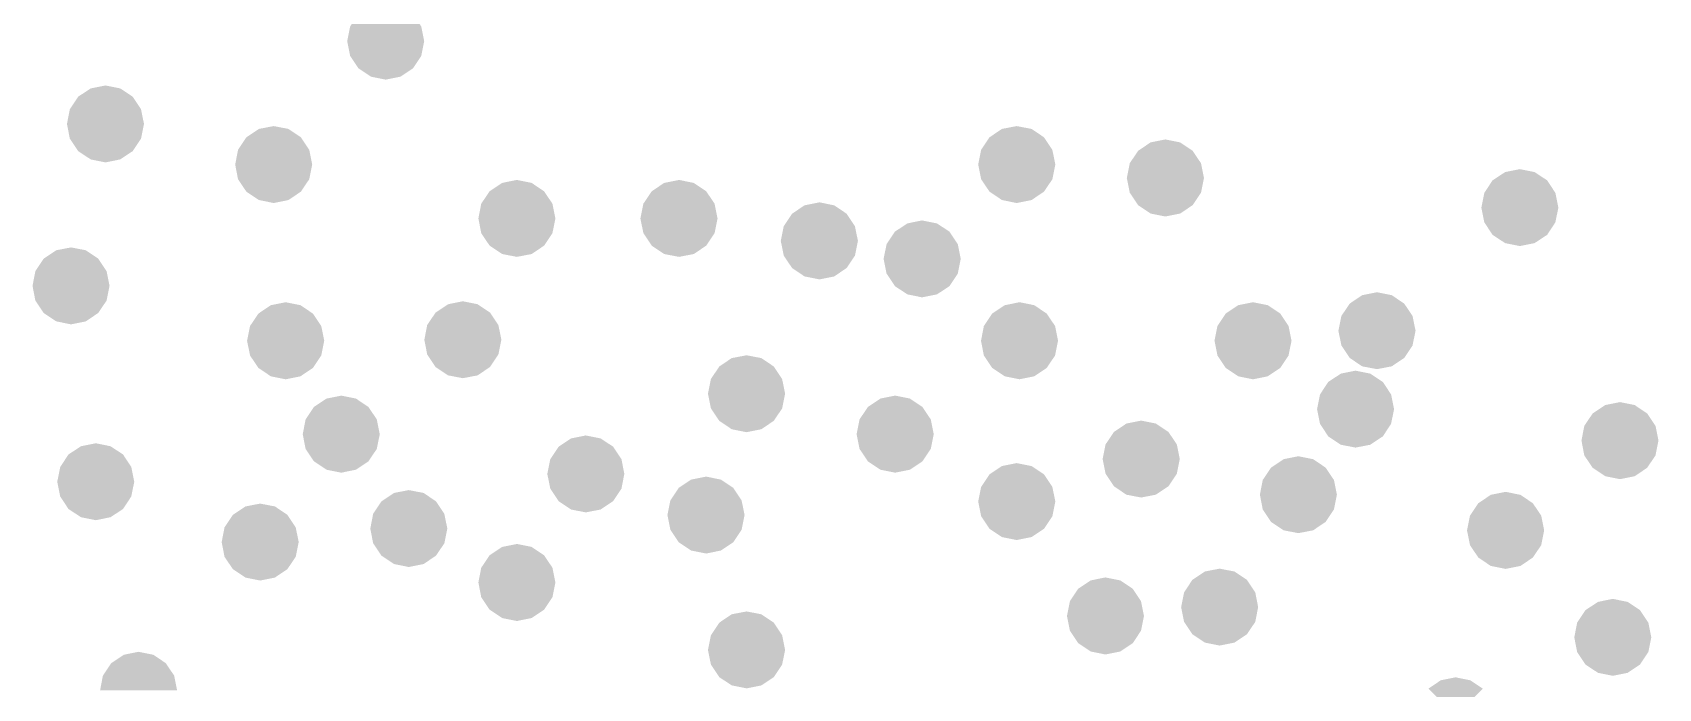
# Model space of a CAD drawing. Header units: millimetres. Extents: x 87938 to 265635, y 330093 to 434310.
# Drawn here: x 234895 to 236098, y 386643 to 387129 of the extents above; entities that cross this region are included whole.
import ezdxf

# ---------------------------------------------------------------- set-up
doc = ezdxf.new("R2010")
doc.units = ezdxf.units.MM

# ---------------------------------------------------------------- blocks, each defined once
blk = doc.blocks.new('A$C3F56660F')
at = {"lineweight": 0}
for points in [[(2779.1, 5598.8), (2779.1, 5627.3), (2758.9, 5619), (2768.2, 5625.2)], [(2779.1, 5598.8), (2799.3, 5619), (2779.1, 5627.3), (2790, 5625.2)], [(2779.1, 5598.8), (2758.9, 5619), (2750.6, 5598.8), (2752.8, 5609.7)], [(2779.1, 5598.8), (2807.6, 5598.8), (2799.3, 5619), (2805.4, 5609.7)], [(2779.1, 5598.8), (2750.6, 5598.8), (2758.9, 5578.7), (2752.8, 5587.9)], [(2779.1, 5598.8), (2758.9, 5578.7), (2779.1, 5570.3), (2768.2, 5572.5)], [(2779.1, 5598.8), (2779.1, 5570.3), (2799.3, 5578.7), (2790, 5572.5)], [(2779.1, 5598.8), (2799.3, 5578.7), (2807.6, 5598.8), (2805.4, 5587.9)], [(2571.7, 5537.5), (2571.7, 5566), (2551.5, 5557.7), (2560.8, 5563.8)], [(2571.7, 5537.5), (2591.8, 5557.7), (2571.7, 5566), (2582.6, 5563.8)], [(2571.7, 5537.5), (2551.5, 5557.7), (2543.2, 5537.5), (2545.3, 5548.4)], [(2571.7, 5537.5), (2600.2, 5537.5), (2591.8, 5557.7), (2598, 5548.4)], [(2571.7, 5537.5), (2543.2, 5537.5), (2551.5, 5517.3), (2545.3, 5526.6)], [(2571.7, 5537.5), (2551.5, 5517.3), (2571.7, 5509), (2560.8, 5511.2)], [(2571.7, 5537.5), (2571.7, 5509), (2591.8, 5517.3), (2582.6, 5511.2)], [(2571.7, 5537.5), (2591.8, 5517.3), (2600.2, 5537.5), (2598, 5526.6)], [(2696.2, 5507.4), (2696.2, 5535.9), (2676, 5527.6), (2685.3, 5533.8)], [(2696.2, 5507.4), (2716.3, 5527.6), (2696.2, 5535.9), (2707.1, 5533.8)], [(3246.1, 5507.4), (3246.1, 5535.9), (3226, 5527.6), (3235.2, 5533.8)], [(3246.1, 5507.4), (3266.3, 5527.6), (3246.1, 5535.9), (3257.1, 5533.8)], [(2696.2, 5507.4), (2676, 5527.6), (2667.7, 5507.4), (2669.8, 5518.3)], [(2696.2, 5507.4), (2724.7, 5507.4), (2716.3, 5527.6), (2722.5, 5518.3)], [(3246.1, 5507.4), (3226, 5527.6), (3217.6, 5507.4), (3219.8, 5518.3)], [(3246.1, 5507.4), (3274.7, 5507.4), (3266.3, 5527.6), (3272.5, 5518.3)], [(3356.1, 5497.4), (3356.1, 5526), (3336, 5517.6), (3345.2, 5523.8)], [(3356.1, 5497.4), (3376.3, 5517.6), (3356.1, 5526), (3367.1, 5523.8)], [(3356.1, 5497.4), (3336, 5517.6), (3327.6, 5497.4), (3329.8, 5508.4)], [(3356.1, 5497.4), (3384.7, 5497.4), (3376.3, 5517.6), (3382.5, 5508.4)], [(2696.2, 5507.4), (2667.7, 5507.4), (2676, 5487.3), (2669.8, 5496.5)], [(2696.2, 5507.4), (2676, 5487.3), (2696.2, 5478.9), (2685.3, 5481.1)], [(2696.2, 5507.4), (2696.2, 5478.9), (2716.3, 5487.3), (2707.1, 5481.1)], [(2696.2, 5507.4), (2716.3, 5487.3), (2724.7, 5507.4), (2722.5, 5496.5)], [(3246.1, 5507.4), (3217.6, 5507.4), (3226, 5487.3), (3219.8, 5496.5)], [(3246.1, 5507.4), (3226, 5487.3), (3246.1, 5478.9), (3235.2, 5481.1)], [(3246.1, 5507.4), (3246.1, 5478.9), (3266.3, 5487.3), (3257.1, 5481.1)], [(3246.1, 5507.4), (3266.3, 5487.3), (3274.7, 5507.4), (3272.5, 5496.5)], [(3618.5, 5475.5), (3618.5, 5504), (3598.3, 5495.7), (3607.6, 5501.8)], [(3618.5, 5475.5), (3638.7, 5495.7), (3618.5, 5504), (3629.4, 5501.8)], [(2876.2, 5467.5), (2856, 5487.6), (2847.7, 5467.5), (2849.8, 5478.4)], [(2876.2, 5467.5), (2876.2, 5496), (2856, 5487.6), (2865.3, 5493.8)], [(2876.2, 5467.5), (2896.3, 5487.6), (2876.2, 5496), (2887.1, 5493.8)], [(2876.2, 5467.5), (2904.7, 5467.5), (2896.3, 5487.6), (2902.5, 5478.4)], [(2996.2, 5467.5), (2976, 5487.6), (2967.6, 5467.5), (2969.8, 5478.4)], [(2996.2, 5467.5), (2996.2, 5496), (2976, 5487.6), (2985.2, 5493.8)], [(2996.2, 5467.5), (3016.3, 5487.6), (2996.2, 5496), (3007.1, 5493.8)], [(2996.2, 5467.5), (3024.7, 5467.5), (3016.3, 5487.6), (3022.5, 5478.4)], [(3356.1, 5497.4), (3327.6, 5497.4), (3336, 5477.3), (3329.8, 5486.5)], [(3356.1, 5497.4), (3336, 5477.3), (3356.1, 5468.9), (3345.2, 5471.1)], [(3356.1, 5497.4), (3356.1, 5468.9), (3376.3, 5477.3), (3367.1, 5471.1)], [(3356.1, 5497.4), (3376.3, 5477.3), (3384.7, 5497.4), (3382.5, 5486.5)], [(3618.5, 5475.5), (3598.3, 5495.7), (3590, 5475.5), (3592.2, 5486.4)], [(3618.5, 5475.5), (3647, 5475.5), (3638.7, 5495.7), (3644.8, 5486.4)], [(3100.1, 5450.8), (3100.1, 5479.4), (3079.9, 5471), (3089.1, 5477.2)], [(3100.1, 5450.8), (3120.2, 5471), (3100.1, 5479.4), (3111, 5477.2)], [(3618.5, 5475.5), (3590, 5475.5), (3598.3, 5455.3), (3592.2, 5464.6)], [(3618.5, 5475.5), (3598.3, 5455.3), (3618.5, 5447), (3607.6, 5449.2)], [(3618.5, 5475.5), (3618.5, 5447), (3638.7, 5455.3), (3629.4, 5449.2)], [(3618.5, 5475.5), (3638.7, 5455.3), (3647, 5475.5), (3644.8, 5464.6)], [(2876.2, 5467.5), (2847.7, 5467.5), (2856, 5447.3), (2849.8, 5456.6)], [(2876.2, 5467.5), (2856, 5447.3), (2876.2, 5439), (2865.3, 5441.1)], [(2876.2, 5467.5), (2876.2, 5439), (2896.3, 5447.3), (2887.1, 5441.1)], [(2876.2, 5467.5), (2896.3, 5447.3), (2904.7, 5467.5), (2902.5, 5456.6)], [(2996.2, 5467.5), (2967.6, 5467.5), (2976, 5447.3), (2969.8, 5456.6)], [(2996.2, 5467.5), (2976, 5447.3), (2996.2, 5439), (2985.2, 5441.1)], [(2996.2, 5467.5), (2996.2, 5439), (3016.3, 5447.3), (3007.1, 5441.1)], [(2996.2, 5467.5), (3016.3, 5447.3), (3024.7, 5467.5), (3022.5, 5456.6)], [(3100.1, 5450.8), (3079.9, 5471), (3071.5, 5450.8), (3073.7, 5461.7)], [(3100.1, 5450.8), (3128.6, 5450.8), (3120.2, 5471), (3126.4, 5461.7)], [(3176.1, 5437.5), (3176.1, 5466), (3156, 5457.7), (3165.2, 5463.8)], [(3176.1, 5437.5), (3196.3, 5457.7), (3176.1, 5466), (3187.1, 5463.8)], [(3176.1, 5437.5), (3156, 5457.7), (3147.6, 5437.5), (3149.8, 5448.4)], [(3176.1, 5437.5), (3204.7, 5437.5), (3196.3, 5457.7), (3202.5, 5448.4)], [(2546.2, 5417.5), (2546.2, 5446), (2526, 5437.7), (2535.3, 5443.9)], [(2546.2, 5417.5), (2566.3, 5437.7), (2546.2, 5446), (2557.1, 5443.9)], [(3100.1, 5450.8), (3071.5, 5450.8), (3079.9, 5430.7), (3073.7, 5439.9)], [(3100.1, 5450.8), (3079.9, 5430.7), (3100.1, 5422.3), (3089.1, 5424.5)], [(3100.1, 5450.8), (3100.1, 5422.3), (3120.2, 5430.7), (3111, 5424.5)], [(3100.1, 5450.8), (3120.2, 5430.7), (3128.6, 5450.8), (3126.4, 5439.9)], [(2546.2, 5417.5), (2526, 5437.7), (2517.7, 5417.5), (2519.8, 5428.4)], [(2546.2, 5417.5), (2574.7, 5417.5), (2566.3, 5437.7), (2572.5, 5428.4)], [(3176.1, 5437.5), (3147.6, 5437.5), (3156, 5417.3), (3149.8, 5426.6)], [(3176.1, 5437.5), (3156, 5417.3), (3176.1, 5409), (3165.2, 5411.2)], [(3176.1, 5437.5), (3176.1, 5409), (3196.3, 5417.3), (3187.1, 5411.2)], [(3176.1, 5437.5), (3196.3, 5417.3), (3204.7, 5437.5), (3202.5, 5426.6)], [(2546.2, 5417.5), (2517.7, 5417.5), (2526, 5397.4), (2519.8, 5406.6)], [(2546.2, 5417.5), (2526, 5397.4), (2546.2, 5389), (2535.3, 5391.2)], [(2546.2, 5417.5), (2546.2, 5389), (2566.3, 5397.4), (2557.1, 5391.2)], [(2546.2, 5417.5), (2566.3, 5397.4), (2574.7, 5417.5), (2572.5, 5406.6)], [(2705, 5376.8), (2705, 5405.4), (2684.9, 5397), (2694.1, 5403.2)], [(2705, 5376.8), (2725.2, 5397), (2705, 5405.4), (2716, 5403.2)], [(2836.2, 5377.6), (2836.2, 5406.1), (2816, 5397.7), (2825.3, 5403.9)], [(2836.2, 5377.6), (2856.3, 5397.7), (2836.2, 5406.1), (2847.1, 5403.9)], [(3248.2, 5376.8), (3248.2, 5405.4), (3228, 5397), (3237.3, 5403.2)], [(3248.2, 5376.8), (3268.3, 5397), (3248.2, 5405.4), (3259.1, 5403.2)], [(3421, 5376.8), (3421, 5405.4), (3400.8, 5397), (3410.1, 5403.2)], [(3421, 5376.8), (3441.2, 5397), (3421, 5405.4), (3431.9, 5403.2)], [(3512.8, 5384.3), (3492.6, 5404.4), (3484.2, 5384.3), (3486.4, 5395.2)], [(3512.8, 5384.3), (3512.8, 5412.8), (3492.6, 5404.4), (3501.8, 5410.6)], [(3512.8, 5384.3), (3532.9, 5404.4), (3512.8, 5412.8), (3523.7, 5410.6)], [(3512.8, 5384.3), (3541.3, 5384.3), (3532.9, 5404.4), (3539.1, 5395.2)], [(2705, 5376.8), (2684.9, 5397), (2676.5, 5376.8), (2678.7, 5387.8)], [(2705, 5376.8), (2733.6, 5376.8), (2725.2, 5397), (2731.4, 5387.8)], [(2836.2, 5377.6), (2816, 5397.7), (2807.7, 5377.6), (2809.8, 5388.5)], [(2836.2, 5377.6), (2864.7, 5377.6), (2856.3, 5397.7), (2862.5, 5388.5)], [(3248.2, 5376.8), (3228, 5397), (3219.7, 5376.8), (3221.8, 5387.8)], [(3248.2, 5376.8), (3276.7, 5376.8), (3268.3, 5397), (3274.5, 5387.8)], [(3421, 5376.8), (3400.8, 5397), (3392.5, 5376.8), (3394.7, 5387.8)], [(3421, 5376.8), (3449.5, 5376.8), (3441.2, 5397), (3447.3, 5387.8)], [(3512.8, 5384.3), (3484.2, 5384.3), (3492.6, 5364.1), (3486.4, 5373.4)], [(3512.8, 5384.3), (3492.6, 5364.1), (3512.8, 5355.8), (3501.8, 5357.9)], [(3512.8, 5384.3), (3512.8, 5355.8), (3532.9, 5364.1), (3523.7, 5357.9)], [(3512.8, 5384.3), (3532.9, 5364.1), (3541.3, 5384.3), (3539.1, 5373.4)], [(2705, 5376.8), (2676.5, 5376.8), (2684.9, 5356.7), (2678.7, 5365.9)], [(2705, 5376.8), (2684.9, 5356.7), (2705, 5348.3), (2694.1, 5350.5)], [(2705, 5376.8), (2705, 5348.3), (2725.2, 5356.7), (2716, 5350.5)], [(2705, 5376.8), (2725.2, 5356.7), (2733.6, 5376.8), (2731.4, 5365.9)], [(2836.2, 5377.6), (2807.7, 5377.6), (2816, 5357.4), (2809.8, 5366.7)], [(2836.2, 5377.6), (2816, 5357.4), (2836.2, 5349.1), (2825.3, 5351.2)], [(2836.2, 5377.6), (2836.2, 5349.1), (2856.3, 5357.4), (2847.1, 5351.2)], [(2836.2, 5377.6), (2856.3, 5357.4), (2864.7, 5377.6), (2862.5, 5366.7)], [(3248.2, 5376.8), (3219.7, 5376.8), (3228, 5356.7), (3221.8, 5365.9)], [(3248.2, 5376.8), (3228, 5356.7), (3248.2, 5348.3), (3237.3, 5350.5)], [(3248.2, 5376.8), (3248.2, 5348.3), (3268.3, 5356.7), (3259.1, 5350.5)], [(3248.2, 5376.8), (3268.3, 5356.7), (3276.7, 5376.8), (3274.5, 5365.9)], [(3421, 5376.8), (3392.5, 5376.8), (3400.8, 5356.7), (3394.7, 5365.9)], [(3421, 5376.8), (3400.8, 5356.7), (3421, 5348.3), (3410.1, 5350.5)], [(3421, 5376.8), (3421, 5348.3), (3441.2, 5356.7), (3431.9, 5350.5)], [(3421, 5376.8), (3441.2, 5356.7), (3449.5, 5376.8), (3447.3, 5365.9)], [(3046.2, 5337.6), (3026, 5357.8), (3017.6, 5337.6), (3019.8, 5348.5)], [(3046.2, 5337.6), (3046.2, 5366.1), (3026, 5357.8), (3035.2, 5364)], [(3046.2, 5337.6), (3066.3, 5357.8), (3046.2, 5366.1), (3057.1, 5364)], [(3046.2, 5337.6), (3074.7, 5337.6), (3066.3, 5357.8), (3072.5, 5348.5)], [(3496.9, 5326.2), (3476.7, 5346.3), (3468.4, 5326.2), (3470.6, 5337.1)], [(3496.9, 5326.2), (3496.9, 5354.7), (3476.7, 5346.3), (3486, 5352.5)], [(3496.9, 5326.2), (3517.1, 5346.3), (3496.9, 5354.7), (3507.8, 5352.5)], [(3496.9, 5326.2), (3525.4, 5326.2), (3517.1, 5346.3), (3523.2, 5337.1)], [(2746.2, 5307.6), (2746.2, 5336.2), (2726, 5327.8), (2735.3, 5334)], [(2746.2, 5307.6), (2766.3, 5327.8), (2746.2, 5336.2), (2757.1, 5334)], [(3046.2, 5337.6), (3017.6, 5337.6), (3026, 5317.5), (3019.8, 5326.7)], [(3046.2, 5337.6), (3026, 5317.5), (3046.2, 5309.1), (3035.2, 5311.3)], [(3046.2, 5337.6), (3046.2, 5309.1), (3066.3, 5317.5), (3057.1, 5311.3)], [(3046.2, 5337.6), (3066.3, 5317.5), (3074.7, 5337.6), (3072.5, 5326.7)], [(3156.2, 5307.6), (3156.2, 5336.2), (3136, 5327.8), (3145.2, 5334)], [(3156.2, 5307.6), (3176.3, 5327.8), (3156.2, 5336.2), (3167.1, 5334)], [(3692.6, 5302.9), (3692.6, 5331.4), (3672.4, 5323), (3681.7, 5329.2)], [(3692.6, 5302.9), (3712.7, 5323), (3692.6, 5331.4), (3703.5, 5329.2)], [(2746.2, 5307.6), (2726, 5327.8), (2717.7, 5307.6), (2719.8, 5318.6)], [(2746.2, 5307.6), (2774.7, 5307.6), (2766.3, 5327.8), (2772.5, 5318.6)], [(3156.2, 5307.6), (3136, 5327.8), (3127.6, 5307.6), (3129.8, 5318.6)], [(3156.2, 5307.6), (3184.7, 5307.6), (3176.3, 5327.8), (3182.5, 5318.6)], [(3496.9, 5326.2), (3468.4, 5326.2), (3476.7, 5306), (3470.6, 5315.3)], [(3496.9, 5326.2), (3476.7, 5306), (3496.9, 5297.7), (3486, 5299.8)], [(3496.9, 5326.2), (3496.9, 5297.7), (3517.1, 5306), (3507.8, 5299.8)], [(3496.9, 5326.2), (3517.1, 5306), (3525.4, 5326.2), (3523.2, 5315.3)], [(3692.6, 5302.9), (3672.4, 5323), (3664.1, 5302.9), (3666.2, 5313.8)], [(3692.6, 5302.9), (3721.1, 5302.9), (3712.7, 5323), (3718.9, 5313.8)], [(2746.2, 5307.6), (2717.7, 5307.6), (2726, 5287.5), (2719.8, 5296.7)], [(2746.2, 5307.6), (2726, 5287.5), (2746.2, 5279.1), (2735.3, 5281.3)], [(2746.2, 5307.6), (2746.2, 5279.1), (2766.3, 5287.5), (2757.1, 5281.3)], [(2746.2, 5307.6), (2766.3, 5287.5), (2774.7, 5307.6), (2772.5, 5296.7)], [(3156.2, 5307.6), (3127.6, 5307.6), (3136, 5287.5), (3129.8, 5296.7)], [(3156.2, 5307.6), (3136, 5287.5), (3156.2, 5279.1), (3145.2, 5281.3)], [(3156.2, 5307.6), (3156.2, 5279.1), (3176.3, 5287.5), (3167.1, 5281.3)], [(3156.2, 5307.6), (3176.3, 5287.5), (3184.7, 5307.6), (3182.5, 5296.7)], [(3338.2, 5289.2), (3318.1, 5309.3), (3309.7, 5289.2), (3311.9, 5300.1)], [(3338.2, 5289.2), (3338.2, 5317.7), (3318.1, 5309.3), (3327.3, 5315.5)], [(3338.2, 5289.2), (3358.4, 5309.3), (3338.2, 5317.7), (3349.1, 5315.5)], [(3338.2, 5289.2), (3366.8, 5289.2), (3358.4, 5309.3), (3364.6, 5300.1)], [(2564.5, 5272.4), (2564.5, 5300.9), (2544.3, 5292.6), (2553.6, 5298.7)], [(2564.5, 5272.4), (2584.7, 5292.6), (2564.5, 5300.9), (2575.4, 5298.7)], [(2927.2, 5278.2), (2907.1, 5298.4), (2898.7, 5278.2), (2900.9, 5289.1)], [(2927.2, 5278.2), (2927.2, 5306.7), (2907.1, 5298.4), (2916.3, 5304.5)], [(2927.2, 5278.2), (2947.4, 5298.4), (2927.2, 5306.7), (2938.1, 5304.5)], [(2927.2, 5278.2), (2955.7, 5278.2), (2947.4, 5298.4), (2953.6, 5289.1)], [(3692.6, 5302.9), (3664.1, 5302.9), (3672.4, 5282.7), (3666.2, 5291.9)], [(3692.6, 5302.9), (3672.4, 5282.7), (3692.6, 5274.3), (3681.7, 5276.5)], [(3692.6, 5302.9), (3692.6, 5274.3), (3712.7, 5282.7), (3703.5, 5276.5)], [(3692.6, 5302.9), (3712.7, 5282.7), (3721.1, 5302.9), (3718.9, 5291.9)], [(2564.5, 5272.4), (2544.3, 5292.6), (2536, 5272.4), (2538.2, 5283.3)], [(2564.5, 5272.4), (2593, 5272.4), (2584.7, 5292.6), (2590.8, 5283.3)], [(3246.1, 5257.7), (3246.1, 5286.2), (3226, 5277.9), (3235.2, 5284)], [(3246.1, 5257.7), (3266.3, 5277.9), (3246.1, 5286.2), (3257.1, 5284)], [(3338.2, 5289.2), (3309.7, 5289.2), (3318.1, 5269), (3311.9, 5278.3)], [(3338.2, 5289.2), (3318.1, 5269), (3338.2, 5260.7), (3327.3, 5262.8)], [(3338.2, 5289.2), (3338.2, 5260.7), (3358.4, 5269), (3349.1, 5262.8)], [(3338.2, 5289.2), (3358.4, 5269), (3366.8, 5289.2), (3364.6, 5278.3)], [(3454.6, 5262.8), (3454.6, 5291.3), (3434.4, 5282.9), (3443.7, 5289.1)], [(3454.6, 5262.8), (3474.7, 5282.9), (3454.6, 5291.3), (3465.5, 5289.1)], [(2564.5, 5272.4), (2536, 5272.4), (2544.3, 5252.2), (2538.2, 5261.5)], [(2564.5, 5272.4), (2544.3, 5252.2), (2564.5, 5243.9), (2553.6, 5246.1)], [(2564.5, 5272.4), (2564.5, 5243.9), (2584.7, 5252.2), (2575.4, 5246.1)], [(2564.5, 5272.4), (2584.7, 5252.2), (2593, 5272.4), (2590.8, 5261.5)], [(2927.2, 5278.2), (2898.7, 5278.2), (2907.1, 5258), (2900.9, 5267.3)], [(2927.2, 5278.2), (2907.1, 5258), (2927.2, 5249.7), (2916.3, 5251.8)], [(2927.2, 5278.2), (2927.2, 5249.7), (2947.4, 5258), (2938.1, 5251.8)], [(2927.2, 5278.2), (2947.4, 5258), (2955.7, 5278.2), (2953.6, 5267.3)], [(3016.2, 5247.7), (3016.2, 5276.2), (2996, 5267.9), (3005.2, 5274)], [(3016.2, 5247.7), (3036.3, 5267.9), (3016.2, 5276.2), (3027.1, 5274)], [(3246.1, 5257.7), (3226, 5277.9), (3217.6, 5257.7), (3219.8, 5268.6)], [(3246.1, 5257.7), (3274.7, 5257.7), (3266.3, 5277.9), (3272.5, 5268.6)], [(3454.6, 5262.8), (3434.4, 5282.9), (3426.1, 5262.8), (3428.2, 5273.7)], [(3454.6, 5262.8), (3483.1, 5262.8), (3474.7, 5282.9), (3480.9, 5273.7)], [(2796.2, 5237.7), (2796.2, 5266.2), (2776, 5257.9), (2785.3, 5264.1)], [(2796.2, 5237.7), (2816.3, 5257.9), (2796.2, 5266.2), (2807.1, 5264.1)], [(3016.2, 5247.7), (2996, 5267.9), (2987.6, 5247.7), (2989.8, 5258.6)], [(3016.2, 5247.7), (3044.7, 5247.7), (3036.3, 5267.9), (3042.5, 5258.6)], [(3454.6, 5262.8), (3426.1, 5262.8), (3434.4, 5242.6), (3428.2, 5251.9)], [(3454.6, 5262.8), (3434.4, 5242.6), (3454.6, 5234.3), (3443.7, 5236.4)], [(3454.6, 5262.8), (3454.6, 5234.3), (3474.7, 5242.6), (3465.5, 5236.4)], [(3454.6, 5262.8), (3474.7, 5242.6), (3483.1, 5262.8), (3480.9, 5251.9)], [(3608, 5236.3), (3608, 5264.9), (3587.8, 5256.5), (3597, 5262.7)], [(3608, 5236.3), (3628.1, 5256.5), (3608, 5264.9), (3618.9, 5262.7)], [(2686.2, 5227.7), (2666, 5247.9), (2657.7, 5227.7), (2659.8, 5238.6)], [(2686.2, 5227.7), (2686.2, 5256.2), (2666, 5247.9), (2675.3, 5254.1)], [(2686.2, 5227.7), (2706.3, 5247.9), (2686.2, 5256.2), (2697.1, 5254.1)], [(2686.2, 5227.7), (2714.7, 5227.7), (2706.3, 5247.9), (2712.5, 5238.6)], [(2796.2, 5237.7), (2776, 5257.9), (2767.7, 5237.7), (2769.8, 5248.6)], [(2796.2, 5237.7), (2824.7, 5237.7), (2816.3, 5257.9), (2822.5, 5248.6)], [(3016.2, 5247.7), (2987.6, 5247.7), (2996, 5227.5), (2989.8, 5236.8)], [(3016.2, 5247.7), (2996, 5227.5), (3016.2, 5219.2), (3005.2, 5221.4)], [(3016.2, 5247.7), (3016.2, 5219.2), (3036.3, 5227.5), (3027.1, 5221.4)], [(3016.2, 5247.7), (3036.3, 5227.5), (3044.7, 5247.7), (3042.5, 5236.8)], [(3246.1, 5257.7), (3217.6, 5257.7), (3226, 5237.5), (3219.8, 5246.8)], [(3246.1, 5257.7), (3226, 5237.5), (3246.1, 5229.2), (3235.2, 5231.4)], [(3246.1, 5257.7), (3246.1, 5229.2), (3266.3, 5237.5), (3257.1, 5231.4)], [(3246.1, 5257.7), (3266.3, 5237.5), (3274.7, 5257.7), (3272.5, 5246.8)], [(3608, 5236.3), (3587.8, 5256.5), (3579.4, 5236.3), (3581.6, 5247.3)], [(3608, 5236.3), (3636.5, 5236.3), (3628.1, 5256.5), (3634.3, 5247.3)], [(2796.2, 5237.7), (2767.7, 5237.7), (2776, 5217.6), (2769.8, 5226.8)], [(2796.2, 5237.7), (2776, 5217.6), (2796.2, 5209.2), (2785.3, 5211.4)], [(2796.2, 5237.7), (2796.2, 5209.2), (2816.3, 5217.6), (2807.1, 5211.4)], [(2796.2, 5237.7), (2816.3, 5217.6), (2824.7, 5237.7), (2822.5, 5226.8)], [(3608, 5236.3), (3579.4, 5236.3), (3587.8, 5216.2), (3581.6, 5225.4)], [(3608, 5236.3), (3587.8, 5216.2), (3608, 5207.8), (3597, 5210)], [(3608, 5236.3), (3608, 5207.8), (3628.1, 5216.2), (3618.9, 5210)], [(3608, 5236.3), (3628.1, 5216.2), (3636.5, 5236.3), (3634.3, 5225.4)], [(2686.2, 5227.7), (2657.7, 5227.7), (2666, 5207.6), (2659.8, 5216.8)], [(2686.2, 5227.7), (2666, 5207.6), (2686.2, 5199.2), (2675.3, 5201.4)], [(2686.2, 5227.7), (2686.2, 5199.2), (2706.3, 5207.6), (2697.1, 5201.4)], [(2686.2, 5227.7), (2706.3, 5207.6), (2714.7, 5227.7), (2712.5, 5216.8)], [(2876.2, 5197.8), (2876.2, 5226.3), (2856, 5217.9), (2865.3, 5224.1)], [(2876.2, 5197.8), (2896.3, 5217.9), (2876.2, 5226.3), (2887.1, 5224.1)], [(2876.2, 5197.8), (2856, 5217.9), (2847.7, 5197.8), (2849.8, 5208.7)], [(2876.2, 5197.8), (2904.7, 5197.8), (2896.3, 5217.9), (2902.5, 5208.7)], [(3311.8, 5172.9), (3311.8, 5201.5), (3291.6, 5193.1), (3300.9, 5199.3)], [(3311.8, 5172.9), (3332, 5193.1), (3311.8, 5201.5), (3322.7, 5199.3)], [(3396.3, 5179.5), (3376.1, 5199.7), (3367.8, 5179.5), (3370, 5190.4)], [(3396.3, 5179.5), (3396.3, 5208), (3376.1, 5199.7), (3385.4, 5205.9)], [(3396.3, 5179.5), (3416.5, 5199.7), (3396.3, 5208), (3407.2, 5205.9)], [(3396.3, 5179.5), (3424.8, 5179.5), (3416.5, 5199.7), (3422.7, 5190.4)], [(2876.2, 5197.8), (2847.7, 5197.8), (2856, 5177.6), (2849.8, 5186.8)], [(2876.2, 5197.8), (2856, 5177.6), (2876.2, 5169.2), (2865.3, 5171.4)], [(2876.2, 5197.8), (2876.2, 5169.2), (2896.3, 5177.6), (2887.1, 5171.4)], [(2876.2, 5197.8), (2896.3, 5177.6), (2904.7, 5197.8), (2902.5, 5186.8)], [(3311.8, 5172.9), (3291.6, 5193.1), (3283.3, 5172.9), (3285.5, 5183.9)], [(3311.8, 5172.9), (3340.3, 5172.9), (3332, 5193.1), (3338.1, 5183.9)], [(3046.2, 5147.8), (3046.2, 5176.3), (3026, 5168), (3035.2, 5174.2)], [(3046.2, 5147.8), (3066.3, 5168), (3046.2, 5176.3), (3057.1, 5174.2)], [(3396.3, 5179.5), (3367.8, 5179.5), (3376.1, 5159.4), (3370, 5168.6)], [(3396.3, 5179.5), (3376.1, 5159.4), (3396.3, 5151), (3385.4, 5153.2)], [(3396.3, 5179.5), (3396.3, 5151), (3416.5, 5159.4), (3407.2, 5153.2)], [(3396.3, 5179.5), (3416.5, 5159.4), (3424.8, 5179.5), (3422.7, 5168.6)], [(3687.3, 5157.1), (3667.1, 5177.3), (3658.8, 5157.1), (3660.9, 5168)], [(3687.3, 5157.1), (3687.3, 5185.6), (3667.1, 5177.3), (3676.4, 5183.4)], [(3687.3, 5157.1), (3707.4, 5177.3), (3687.3, 5185.6), (3698.2, 5183.4)], [(3687.3, 5157.1), (3715.8, 5157.1), (3707.4, 5177.3), (3713.6, 5168)], [(3046.2, 5147.8), (3026, 5168), (3017.6, 5147.8), (3019.8, 5158.7)], [(3046.2, 5147.8), (3074.7, 5147.8), (3066.3, 5168), (3072.5, 5158.7)], [(3311.8, 5172.9), (3283.3, 5172.9), (3291.6, 5152.8), (3285.5, 5162)], [(3311.8, 5172.9), (3291.6, 5152.8), (3311.8, 5144.4), (3300.9, 5146.6)], [(3311.8, 5172.9), (3311.8, 5144.4), (3332, 5152.8), (3322.7, 5146.6)], [(3311.8, 5172.9), (3332, 5152.8), (3340.3, 5172.9), (3338.1, 5162)], [(3687.3, 5157.1), (3658.8, 5157.1), (3667.1, 5136.9), (3660.9, 5146.2)], [(3687.3, 5157.1), (3667.1, 5136.9), (3687.3, 5128.6), (3676.4, 5130.8)], [(3687.3, 5157.1), (3687.3, 5128.6), (3707.4, 5136.9), (3698.2, 5130.8)], [(3687.3, 5157.1), (3707.4, 5136.9), (3715.8, 5157.1), (3713.6, 5146.2)], [(2596.2, 5117.8), (2596.2, 5146.4), (2576, 5138), (2585.3, 5144.2)], [(2596.2, 5117.8), (2616.3, 5138), (2596.2, 5146.4), (2607.1, 5144.2)], [(3046.2, 5147.8), (3017.6, 5147.8), (3026, 5127.6), (3019.8, 5136.9)], [(3046.2, 5147.8), (3026, 5127.6), (3046.2, 5119.3), (3035.2, 5121.5)], [(3046.2, 5147.8), (3046.2, 5119.3), (3066.3, 5127.6), (3057.1, 5121.5)], [(3046.2, 5147.8), (3066.3, 5127.6), (3074.7, 5147.8), (3072.5, 5136.9)], [(2596.2, 5117.8), (2576, 5138), (2567.7, 5117.8), (2569.8, 5128.8)], [(2596.2, 5117.8), (2624.7, 5117.8), (2616.3, 5138), (2622.5, 5128.8)], [(3570.9, 5099), (3570.9, 5127.5), (3550.8, 5119.1), (3560, 5125.3)], [(3570.9, 5099), (3591.1, 5119.1), (3570.9, 5127.5), (3581.8, 5125.3)]]:
    blk.add_trace(points, dxfattribs=at)
blk = doc.blocks.new('A$C3E9370D8')
blk.add_blockref('A$C3F56660F', (0, 0))

msp = doc.modelspace()

# ---------------------------------------------------------------- block references
msp.add_blockref('A$C3E9370D8', (232377.2, 381523.4))

doc.saveas('drawing.dxf')
